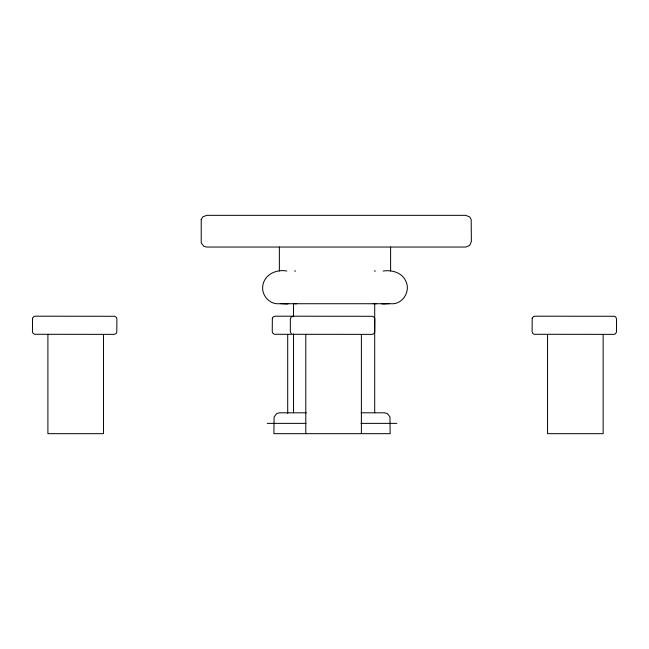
<?xml version="1.0" encoding="UTF-8"?>
<svg xmlns="http://www.w3.org/2000/svg" width="649" height="649" viewBox="0 0 649 649"><rect width="100%" height="100%" fill="white"/><g stroke="black" fill="none" stroke-linecap="round" stroke-linejoin="round"><path stroke-width="0.97" d="M293.137 316.185L291.158 316.996L290.338 318.967L290.338 331.59L291.158 333.562M294.589 271.031L295.652 271.022M293.632 303.732L296.723 303.716M286.817 271.022C276.636 269.043 264.687 274.292 262.861 285.292C261.214 293.948 267.753 302.767 276.506 303.732L393.472 303.732C403.938 302.718 410.484 290.476 405.812 281.131C401.966 272.45 391.891 269.724 383.161 271.022M284.335 303.732L288.124 303.716L280.871 303.716M389.1 303.716L381.847 303.716L385.636 303.732M306.36 412.805L279.508 412.805L276.701 413.551L274.089 416.926L273.894 433.662L390.154 433.662L389.96 416.926L387.348 413.551L384.541 412.805L361.039 412.805M267.226 423.375L306.028 423.375M360.974 423.375L396.823 423.375M374.319 271.022L375.39 271.031M373.248 303.716L376.339 303.732M603.148 334.373L603.148 433.662L547.561 433.662L547.561 334.373M390.609 247.042L390.609 271.022M374.708 303.554L374.708 412.805M361.388 334.373L361.388 433.662M305.793 334.373L305.793 433.662M293.526 303.554L293.526 316.704M293.526 333.902L293.526 412.805M287.702 334.373L287.702 413.397M279.362 247.042L279.362 271.022M103.499 334.373L103.499 433.662L47.904 433.662L47.904 334.373M32.547 318.245L32.45 331.59L32.823 332.986L34.519 334.276L114.102 334.373L116.074 333.562L116.804 332.312L116.893 318.967L116.52 317.572L114.824 316.282L35.249 316.185L33.845 316.558L32.547 318.245M201.222 219.459L201.222 242.921L203.835 246.296L206.642 247.042L465.755 247.042L469.722 245.411L471.369 241.477L471.174 219.459L469.722 216.969L465.755 215.338L206.642 215.338L202.675 216.969L201.222 219.459M272.345 318.245L272.247 331.59L272.621 332.986L274.316 334.276L371.991 334.373L373.386 334L374.692 332.312L374.789 318.967L374.416 317.572L372.713 316.282L275.038 316.185L273.067 316.996L272.345 318.245M532.196 318.245L532.107 331.59L532.926 333.562L534.176 334.276L613.751 334.373L615.155 334L616.453 332.312L616.55 318.967L615.731 316.996L614.481 316.282L534.898 316.185L533.502 316.558L532.196 318.245"/></g></svg>
